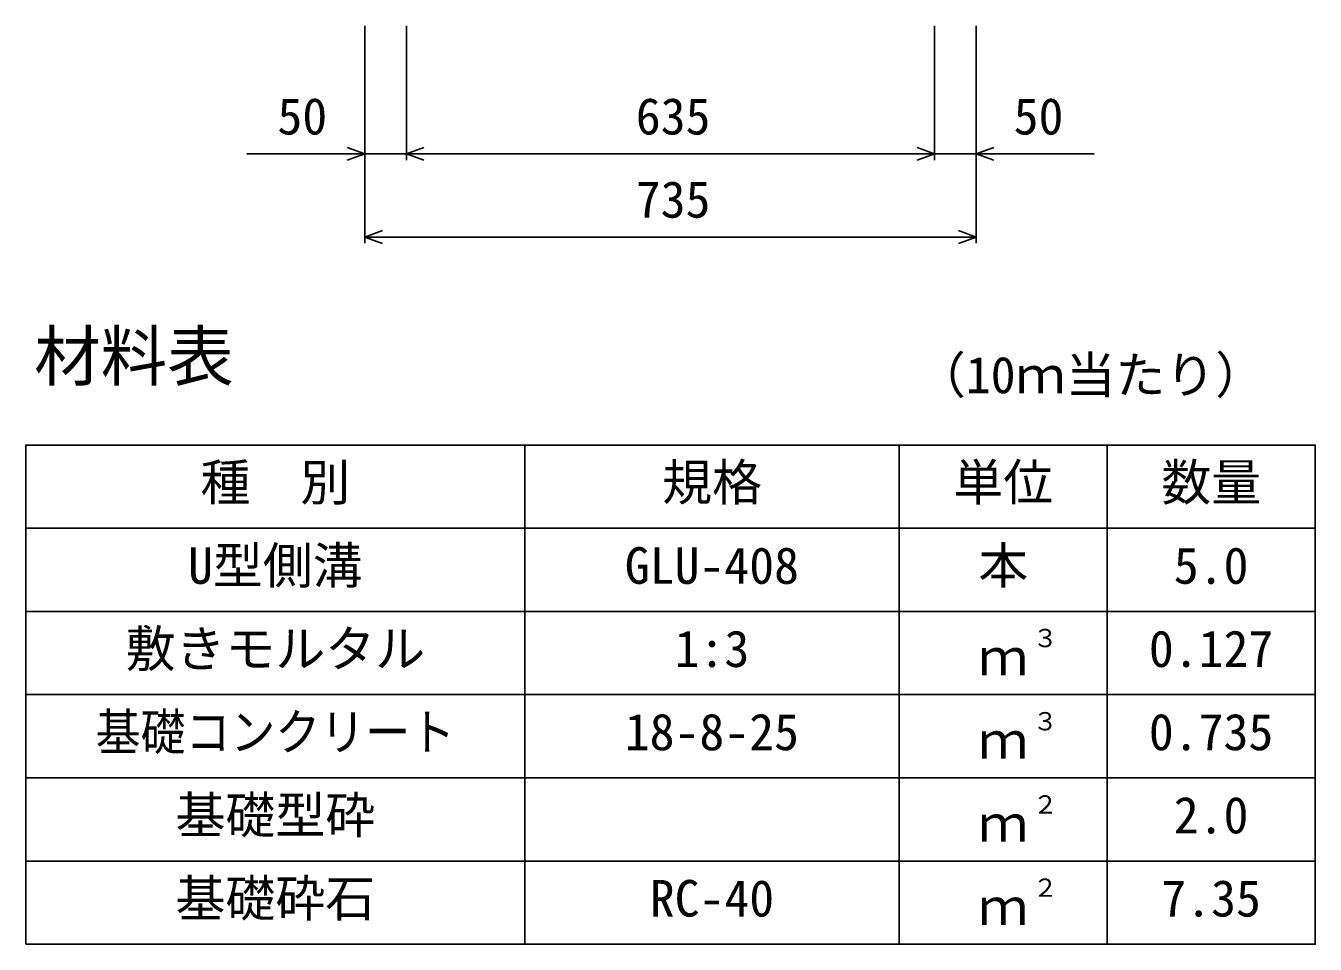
# Model space of a CAD drawing. Units: millimetres, scale not verified. Extents: x -25200 to 25200, y -8910 to 8910.
# Drawn here: x 17331 to 18881, y -584 to 520 of the extents above; entities that cross this region are included whole.
import ezdxf
from ezdxf.enums import TextEntityAlignment as Align

# ---------------------------------------------------------------- set-up
doc = ezdxf.new("R2010")
doc.units = ezdxf.units.MM
doc.header["$LTSCALE"] = 30
for name, color, linetype, lineweight in [('0-0_DIM', 7, 'Continuous', 25), ('0-3_HYO', 3, 'Continuous', 25), ('0-4_HYO2', 4, 'Continuous', 25), ('0-7_TXT', 7, 'Continuous', 25)]:
    doc.layers.add(name, color=color, linetype=linetype, lineweight=lineweight)
doc.styles.add('ＭＳ ゴシック', font='')
doc.styles.get('ＭＳ ゴシック').set_extended_font_data('MS Gothic')

msp = doc.modelspace()

# ---------------------------------------------------------------- linework, layer by layer
at = {"layer": '0-0_DIM'}
for p, q in [((17738.6, 258.68), (17738.6, 520.05)), ((17788.6, 358.68), (17788.6, 520.05)), ((18423.6, 358.68), (18423.6, 520.05)), ((18473.6, 258.68), (18473.6, 520.05)), ((17738.6, 366.18), (17596.8, 366.18)), ((17738.6, 366.18), (17788.6, 366.18)), ((17788.6, 366.18), (18423.6, 366.18)), ((18473.6, 366.18), (18423.6, 366.18)), ((18473.6, 366.18), (18615.39, 366.18)), ((17738.6, 266.18), (18473.6, 266.18))]:
    msp.add_line(p, q, dxfattribs=at)
for points in [[(17717.45, 373.88), (17738.6, 366.18), (17717.45, 358.48)], [(17809.74, 358.48), (17788.6, 366.18), (17809.74, 373.88)], [(18402.45, 373.88), (18423.6, 366.18), (18402.45, 358.48)], [(18494.74, 373.88), (18473.6, 366.18), (18494.74, 358.48)], [(17759.74, 258.48), (17738.6, 266.18), (17759.74, 273.88)], [(18452.45, 273.88), (18473.6, 266.18), (18452.45, 258.48)]]:
    msp.add_lwpolyline(points, dxfattribs=at)
at = {"layer": '0-3_HYO'}
for p, q in [((17931.1, 16.18), (17931.1, -583.82)), ((18381.1, 16.18), (18381.1, -583.82)), ((18631.1, 16.18), (18631.1, -583.82)), ((17331.1, -83.82), (18881.1, -83.82))]:
    msp.add_line(p, q, dxfattribs=at)
msp.add_lwpolyline([(17331.1, -583.82), (18881.1, -583.82), (18881.1, 16.18), (17331.1, 16.18)], close=True, dxfattribs=at)
at = {"layer": '0-4_HYO2'}
for p, q in [((17331.1, -183.82), (18881.1, -183.82)), ((17331.1, -283.82), (18881.1, -283.82)), ((17331.1, -383.82), (18881.1, -383.82)), ((17331.1, -483.82), (18881.1, -483.82))]:
    msp.add_line(p, q, dxfattribs=at)

# ---------------------------------------------------------------- texts
at = {"layer": '0-0_DIM', "style": 'ＭＳ ゴシック'}
for s, p in [('50', (17633.6, 376.18)), ('635', (18064.36, 376.18)), ('50', (18518.6, 376.18)), ('735', (18064.36, 276.18))]:
    msp.add_text(s, height=43.99, dxfattribs=at).set_placement(p, align=Align.BOTTOM_LEFT)
at = {"layer": '0-7_TXT', "style": 'ＭＳ ゴシック'}
for s, height, p in [('材料表', 58.65, (17341.1, 76.18)), ('（10ｍ当たり）', 43.99, (18401.1, 65.18)), ('種\u3000別', 43.99, (17541.1, -63.82)), ('規格', 43.99, (18096.1, -63.82)), ('単位', 43.99, (18446.1, -63.82)), ('数量', 43.99, (18696.1, -63.82)), ('U型側溝', 43.99, (17526.1, -163.82)), ('GLU-408', 43.99, (18051.1, -163.82)), ('本', 43.99, (18476.1, -163.82)), ('5.0', 43.99, (18711.1, -163.82)), ('敷きモルタル', 43.99, (17451.1, -263.82)), ('1:3', 43.99, (18111.1, -263.82)), ('３', 21.99, (18541.64, -233.45)), ('0.127', 43.99, (18681.1, -263.82)), ('ｍ', 43.99, (18476.1, -273.82)), ('18-8-25', 43.99, (18051.1, -363.82)), ('３', 21.99, (18541.64, -333.45)), ('0.735', 43.99, (18681.1, -363.82)), ('ｍ', 43.99, (18476.1, -373.82)), ('基礎型砕', 43.99, (17511.1, -463.82)), ('２', 21.99, (18541.64, -433.45)), ('2.0', 43.99, (18711.1, -463.82)), ('ｍ', 43.99, (18476.1, -473.82)), ('基礎砕石', 43.99, (17511.1, -563.82)), ('RC-40', 43.99, (18081.1, -563.82)), ('２', 21.99, (18541.64, -533.45)), ('7.35', 43.99, (18696.1, -563.82)), ('ｍ', 43.99, (18476.1, -573.82))]:
    msp.add_text(s, height=height, dxfattribs=at).set_placement(p, align=Align.BOTTOM_LEFT)
at = {"layer": '0-7_TXT', "style": 'ＭＳ ゴシック', "width": 0.9}
msp.add_text('基礎コンクリート', height=43.99, dxfattribs=at).set_placement((17415.1, -363.82), align=Align.BOTTOM_LEFT)

doc.saveas('drawing.dxf')
